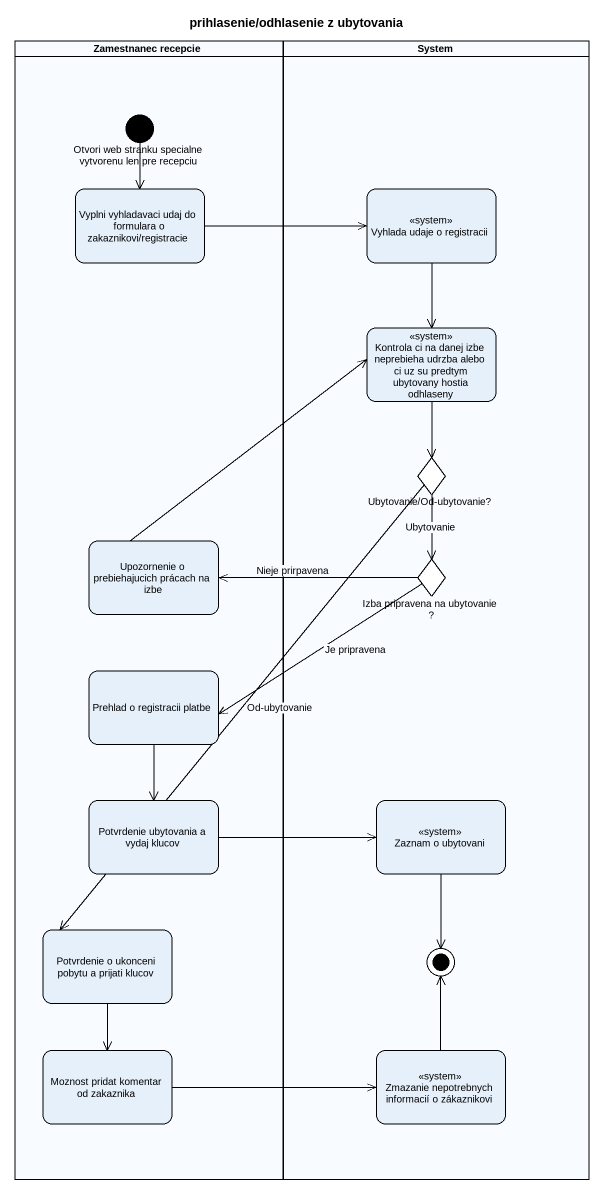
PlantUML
@startuml
title prihlasenie/odhlasenie z ubytovania
hide empty description
state "Zamestnanec recepcie" as Zamestnanec_recepcie <<partition>> {
  state "Otvori web stranku specialne vytvorenu len pre recepciu" as Otvori_web_stranku <<start>>
  state "Vyplni vyhladavaci udaj do formulara o zakaznikovi/registracie" as Vyplni_vyhladavaci_udaj_do
  state "Upozornenie o prebiehajucich prácach na izbe" as Upozornenie_o
  state "Prehlad o registracii platbe" as Prehlad_o_registracii_platbe
  state "Potvrdenie ubytovania a vydaj klucov" as Potvrdenie_ubytovania_a
  state "Potvrdenie o ukonceni pobytu a prijati klucov" as Potvrdenie_o_ukonceni
  state "Moznost pridat komentar od zakaznika" as Moznost_pridat_komentar_od
}
state System <<partition>> {
  state "Vyhlada udaje o registracii" as Vyhlada_udaje_o_registracii <<system>>
  state "Kontrola ci na danej izbe neprebieha udrzba alebo ci uz su predtym ubytovany hostia odhlaseny" as Kontrola_ci_na_danej_izbe <<system>>
  state "Ubytovanie/Od-ubytovanie?" as Ubytovanie_Od_ubytovanie <<choice>>
  state "Izba pripravena na ubytovanie ?" as Izba_pripravena_na <<choice>>
  state "Zaznam o ubytovani" as Zaznam_o_ubytovani <<system>>
  state "Zmazanie nepotrebnych informacií o zákaznikovi" as Zmazanie_nepotrebnych <<system>>
  Zaznam_o_ubytovani --> [*]
  Zmazanie_nepotrebnych -up-> [*]
}
Otvori_web_stranku --> Vyplni_vyhladavaci_udaj_do
Vyplni_vyhladavaci_udaj_do -right-> Vyhlada_udaje_o_registracii
Vyhlada_udaje_o_registracii --> Kontrola_ci_na_danej_izbe
Kontrola_ci_na_danej_izbe --> Ubytovanie_Od_ubytovanie
Ubytovanie_Od_ubytovanie --> Izba_pripravena_na : Ubytovanie
Ubytovanie_Od_ubytovanie --> Potvrdenie_o_ukonceni : Od-ubytovanie
Upozornenie_o -up-> Kontrola_ci_na_danej_izbe
Izba_pripravena_na -left-> Upozornenie_o : Nieje prirpavena
Izba_pripravena_na -left-> Prehlad_o_registracii_platbe : Je pripravena
Prehlad_o_registracii_platbe --> Potvrdenie_ubytovania_a
Potvrdenie_ubytovania_a -right-> Zaznam_o_ubytovani
Potvrdenie_o_ukonceni --> Moznost_pridat_komentar_od
Moznost_pridat_komentar_od -right-> Zmazanie_nepotrebnych
@enduml
